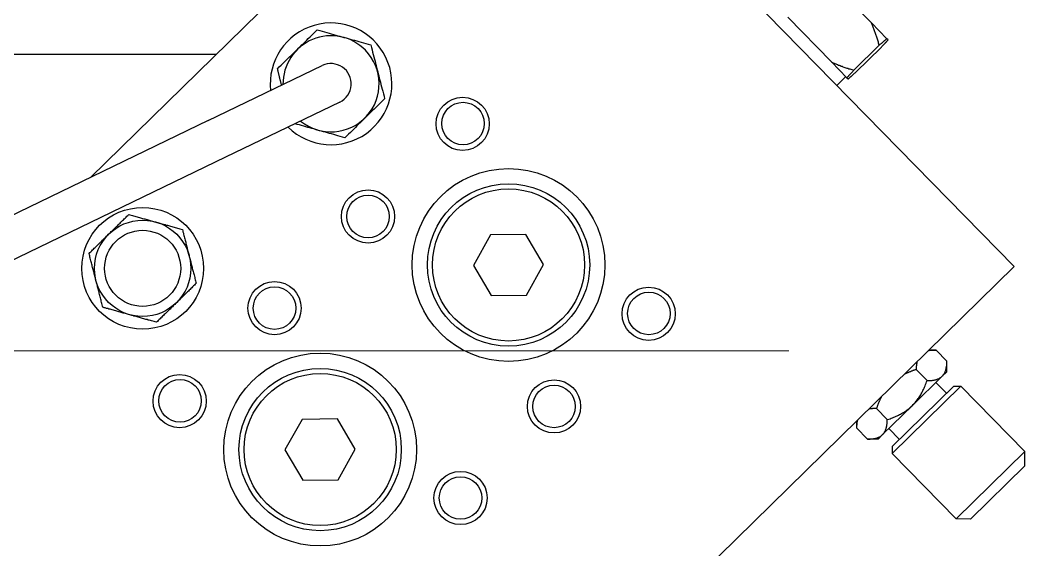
# Model space of a CAD drawing. Extents: x 475189 to 476029, y 1007718 to 1008015.
# Drawn here: x 475681.364 to 475682.426, y 1007759.302 to 1007759.862 of the extents above; entities that cross this region are included whole.
import ezdxf
from ezdxf.enums import TextEntityAlignment as Align

# ---------------------------------------------------------------- set-up
doc = ezdxf.new("R2010")
doc.units = 0
doc.header["$LTSCALE"] = 2
doc.header["$MEASUREMENT"] = 0
doc.layers.get('0').update_dxf_attribs({"linetype": 'CONTINUOUS', "lineweight": 0})
doc.layers.add('R.B', color=6, linetype='CONTINUOUS', lineweight=0)
doc.layers.add('TEXT', color=1, linetype='CONTINUOUS', lineweight=0)
doc.styles.add('ROMANS', font='ROMANS.SHX')
doc.styles.add('XT03_5', font='romans', dxfattribs={"width": 0.6, "height": 87.5})

# ---------------------------------------------------------------- blocks, each defined once
blk = doc.blocks.new('EXISTING')
at = {"color": 8, "linetype": 'Continuous', "lineweight": -3}
for p, q in [((475681.89, 1007760.1373), (475681.4389, 1007759.6954)), ((475682.4152, 1007759.6012), (475681.89, 1007760.1373)), ((475682.2643, 1007759.8587), (475682.218, 1007759.9059)), ((475682.1758, 1007759.8646), (475682.2221, 1007759.8174)), ((475682.2805, 1007759.842), (475682.2643, 1007759.8587)), ((475682.2818, 1007759.8407), (475682.2805, 1007759.842)), ((475682.2724, 1007759.835), (475682.2456, 1007759.8087)), ((475682.2746, 1007759.8328), (475682.2478, 1007759.8065)), ((475681.1524, 1007759.8255), (475681.5717, 1007759.8255)), ((475681.5631, 1007759.7554), (475681.6838, 1007759.8137)), ((475682.2221, 1007759.8174), (475682.2384, 1007759.8008)), ((475682.2276, 1007759.7926), (475682.2372, 1007759.802)), ((475682.2384, 1007759.8008), (475682.2397, 1007759.7995)), ((475681.7024, 1007759.775), (475681.5817, 1007759.7167)), ((475681.5631, 1007759.7554), (475681.1397, 1007759.5509)), ((475681.5817, 1007759.7167), (475681.1583, 1007759.5123)), ((475681.8618, 1007759.6348), (475681.8435, 1007759.6024)), ((475681.8989, 1007759.6352), (475681.8618, 1007759.6348)), ((475681.9178, 1007759.6033), (475681.8989, 1007759.6352)), ((475681.6723, 1007758.8733), (475682.4152, 1007759.6012)), ((475681.8435, 1007759.6024), (475681.8625, 1007759.5705)), ((475681.8996, 1007759.5709), (475681.9178, 1007759.6033)), ((475681.8625, 1007759.5705), (475681.8996, 1007759.5709)), ((475682.3252, 1007759.513), (475682.3326, 1007759.5129)), ((475682.3252, 1007759.513), (475682.3326, 1007759.5129)), ((475682.344, 1007759.5012), (475682.3326, 1007759.5129)), ((475682.344, 1007759.5012), (475682.3326, 1007759.5129)), ((475682.3439, 1007759.4901), (475682.344, 1007759.5012)), ((475682.3439, 1007759.4901), (475682.344, 1007759.5012)), ((475682.323, 1007759.4806), (475682.3116, 1007759.4923)), ((475682.323, 1007759.4806), (475682.3116, 1007759.4923)), ((475682.3391, 1007759.4853), (475682.3439, 1007759.4901)), ((475682.3391, 1007759.4853), (475682.3439, 1007759.4901)), ((475682.3075, 1007759.4544), (475682.3391, 1007759.4853)), ((475682.3075, 1007759.4544), (475682.3391, 1007759.4853)), ((475682.3514, 1007759.4748), (475682.2862, 1007759.411)), ((475682.3514, 1007759.4748), (475682.2862, 1007759.411)), ((475682.2862, 1007759.4035), (475682.3589, 1007759.4747)), ((475682.2862, 1007759.4035), (475682.3589, 1007759.4747)), ((475682.3324, 1007759.4788), (475682.3437, 1007759.4673)), ((475682.3324, 1007759.4788), (475682.3437, 1007759.4673)), ((475682.3514, 1007759.4748), (475682.3589, 1007759.4747)), ((475682.3514, 1007759.4748), (475682.3589, 1007759.4747)), ((475682.3589, 1007759.4747), (475682.4265, 1007759.4058)), ((475682.281, 1007759.4395), (475682.2695, 1007759.4512)), ((475682.281, 1007759.4395), (475682.2695, 1007759.4512)), ((475682.276, 1007759.4236), (475682.3075, 1007759.4544)), ((475682.276, 1007759.4236), (475682.3075, 1007759.4544)), ((475681.6626, 1007759.4397), (475681.6444, 1007759.4074)), ((475681.6998, 1007759.4402), (475681.6626, 1007759.4397)), ((475681.7187, 1007759.4082), (475681.6998, 1007759.4402)), ((475682.2486, 1007759.438), (475682.2485, 1007759.4306)), ((475682.2486, 1007759.438), (475682.2485, 1007759.4306)), ((475682.26, 1007759.4189), (475682.2485, 1007759.4306)), ((475682.26, 1007759.4189), (475682.2485, 1007759.4306)), ((475682.2827, 1007759.43), (475682.2939, 1007759.4185)), ((475682.2827, 1007759.43), (475682.2939, 1007759.4185)), ((475682.2712, 1007759.4188), (475682.26, 1007759.4189)), ((475682.2712, 1007759.4188), (475682.26, 1007759.4189)), ((475682.2712, 1007759.4188), (475682.276, 1007759.4236)), ((475682.2712, 1007759.4188), (475682.276, 1007759.4236)), ((475681.6444, 1007759.4074), (475681.6633, 1007759.3754)), ((475681.7005, 1007759.3758), (475681.7187, 1007759.4082)), ((475682.2862, 1007759.411), (475682.2862, 1007759.4035)), ((475682.2862, 1007759.411), (475682.2862, 1007759.4035)), ((475682.4265, 1007759.4058), (475682.3537, 1007759.3345)), ((475682.4263, 1007759.3906), (475682.4265, 1007759.4058)), ((475682.2862, 1007759.4035), (475682.3537, 1007759.3345)), ((475682.2862, 1007759.4035), (475682.3537, 1007759.3345)), ((475682.3689, 1007759.3344), (475682.4263, 1007759.3906)), ((475681.6633, 1007759.3754), (475681.7005, 1007759.3758)), ((475682.3689, 1007759.3344), (475682.3537, 1007759.3345))]:
    blk.add_line(p, q, dxfattribs=at)
at = {"color": 8}
blk.add_line((475676.0466, 1007759.512), (475682.177, 1007759.512), dxfattribs=at)
at = {"color": 8, "linetype": 'Continuous', "lineweight": -3}
for points in [[(475681.6365, 1007759.8101), (475681.6384, 1007759.8121), (475681.6404, 1007759.814), (475681.6422, 1007759.8158), (475681.644, 1007759.8176), (475681.6458, 1007759.8193), (475681.6475, 1007759.821), (475681.6492, 1007759.8227), (475681.6509, 1007759.8243), (475681.6526, 1007759.8259), (475681.6542, 1007759.8275), (475681.6558, 1007759.8291), (475681.6575, 1007759.8307), (475681.6591, 1007759.8323), (475681.6607, 1007759.8339), (475681.6624, 1007759.8355), (475681.664, 1007759.8371), (475681.6657, 1007759.8388), (475681.6674, 1007759.8404), (475681.6691, 1007759.8421), (475681.6709, 1007759.8439), (475681.6727, 1007759.8457), (475681.6746, 1007759.8475), (475681.6765, 1007759.8494), (475681.6785, 1007759.8513)], [(475681.6785, 1007759.8513), (475681.6811, 1007759.8506), (475681.6837, 1007759.8498), (475681.6862, 1007759.8491), (475681.6887, 1007759.8484), (475681.6911, 1007759.8478), (475681.6934, 1007759.8471), (475681.6957, 1007759.8465), (475681.698, 1007759.8459), (475681.7002, 1007759.8452), (475681.7024, 1007759.8446), (475681.7046, 1007759.844), (475681.7068, 1007759.8434), (475681.709, 1007759.8428), (475681.7112, 1007759.8422), (475681.7134, 1007759.8416), (475681.7156, 1007759.8409), (475681.7179, 1007759.8403), (475681.7202, 1007759.8397), (475681.7225, 1007759.839), (475681.7249, 1007759.8383), (475681.7273, 1007759.8377), (475681.7298, 1007759.837), (475681.7324, 1007759.8362), (475681.7351, 1007759.8355)], [(475682.2724, 1007759.835), (475682.2721, 1007759.8361), (475682.2719, 1007759.8372), (475682.2716, 1007759.8382), (475682.2712, 1007759.8393), (475682.2709, 1007759.8404), (475682.2706, 1007759.8414), (475682.2703, 1007759.8424), (475682.27, 1007759.8435), (475682.2697, 1007759.8445), (475682.2693, 1007759.8455), (475682.269, 1007759.8465), (475682.2687, 1007759.8475), (475682.2683, 1007759.8485), (475682.268, 1007759.8494), (475682.2676, 1007759.8504), (475682.2673, 1007759.8513), (475682.2669, 1007759.8523), (475682.2665, 1007759.8532), (475682.2662, 1007759.8541), (475682.2658, 1007759.8551), (475682.2654, 1007759.856), (475682.265, 1007759.8569), (475682.2647, 1007759.8578), (475682.2643, 1007759.8587)], [(475682.2805, 1007759.842), (475682.2803, 1007759.8418), (475682.28, 1007759.8416), (475682.2797, 1007759.8414), (475682.2795, 1007759.8411), (475682.2792, 1007759.8409), (475682.2789, 1007759.8406), (475682.2786, 1007759.8404), (475682.2783, 1007759.8401), (475682.278, 1007759.8398), (475682.2776, 1007759.8396), (475682.2773, 1007759.8393), (475682.277, 1007759.839), (475682.2766, 1007759.8387), (475682.2763, 1007759.8384), (475682.2759, 1007759.8381), (475682.2756, 1007759.8378), (475682.2752, 1007759.8374), (475682.2748, 1007759.8371), (475682.2745, 1007759.8368), (475682.2741, 1007759.8364), (475682.2737, 1007759.8361), (475682.2733, 1007759.8357), (475682.2729, 1007759.8354), (475682.2724, 1007759.835)], [(475682.2746, 1007759.8328), (475682.275, 1007759.8332), (475682.2753, 1007759.8336), (475682.2757, 1007759.834), (475682.2761, 1007759.8344), (475682.2764, 1007759.8348), (475682.2768, 1007759.8352), (475682.2771, 1007759.8355), (475682.2774, 1007759.8359), (475682.2778, 1007759.8362), (475682.2781, 1007759.8366), (475682.2784, 1007759.8369), (475682.2787, 1007759.8373), (475682.279, 1007759.8376), (475682.2793, 1007759.8379), (475682.2796, 1007759.8382), (475682.2798, 1007759.8385), (475682.2801, 1007759.8388), (475682.2804, 1007759.8391), (475682.2806, 1007759.8394), (475682.2809, 1007759.8397), (475682.2811, 1007759.84), (475682.2814, 1007759.8402), (475682.2816, 1007759.8405), (475682.2818, 1007759.8407)], [(475681.7351, 1007759.8355), (475681.7358, 1007759.8328), (475681.7365, 1007759.8302), (475681.7371, 1007759.8277), (475681.7378, 1007759.8252), (475681.7384, 1007759.8228), (475681.739, 1007759.8205), (475681.7396, 1007759.8182), (475681.7401, 1007759.8159), (475681.7407, 1007759.8137), (475681.7413, 1007759.8114), (475681.7419, 1007759.8092), (475681.7424, 1007759.807), (475681.743, 1007759.8048), (475681.7436, 1007759.8026), (475681.7441, 1007759.8004), (475681.7447, 1007759.7981), (475681.7453, 1007759.7959), (475681.7459, 1007759.7936), (475681.7465, 1007759.7912), (475681.7471, 1007759.7888), (475681.7477, 1007759.7864), (475681.7484, 1007759.7838), (475681.7491, 1007759.7812), (475681.7497, 1007759.7785)], [(475681.6409, 1007759.7929), (475681.6407, 1007759.7936), (475681.6405, 1007759.7943), (475681.6404, 1007759.7949), (475681.6402, 1007759.7956), (475681.64, 1007759.7963), (475681.6398, 1007759.797), (475681.6397, 1007759.7977), (475681.6395, 1007759.7983), (475681.6393, 1007759.799), (475681.6391, 1007759.7997), (475681.639, 1007759.8004), (475681.6388, 1007759.8012), (475681.6386, 1007759.8019), (475681.6384, 1007759.8026), (475681.6382, 1007759.8033), (475681.638, 1007759.804), (475681.6378, 1007759.8048), (475681.6376, 1007759.8055), (475681.6375, 1007759.8063), (475681.6373, 1007759.807), (475681.6371, 1007759.8078), (475681.6369, 1007759.8086), (475681.6367, 1007759.8094), (475681.6365, 1007759.8101)], [(475682.2221, 1007759.8174), (475682.223, 1007759.817), (475682.2239, 1007759.8166), (475682.2248, 1007759.8162), (475682.2257, 1007759.8158), (475682.2266, 1007759.8154), (475682.2275, 1007759.815), (475682.2285, 1007759.8146), (475682.2294, 1007759.8142), (475682.2303, 1007759.8139), (475682.2313, 1007759.8135), (475682.2323, 1007759.8131), (475682.2332, 1007759.8128), (475682.2342, 1007759.8124), (475682.2352, 1007759.812), (475682.2362, 1007759.8117), (475682.2372, 1007759.8113), (475682.2382, 1007759.811), (475682.2392, 1007759.8107), (475682.2403, 1007759.8103), (475682.2413, 1007759.81), (475682.2424, 1007759.8097), (475682.2435, 1007759.8094), (475682.2445, 1007759.809), (475682.2456, 1007759.8087)], [(475682.2456, 1007759.8087), (475682.2453, 1007759.8083), (475682.2449, 1007759.8079), (475682.2445, 1007759.8075), (475682.2442, 1007759.8071), (475682.2438, 1007759.8067), (475682.2435, 1007759.8064), (475682.2431, 1007759.806), (475682.2428, 1007759.8056), (475682.2425, 1007759.8053), (475682.2421, 1007759.8049), (475682.2418, 1007759.8046), (475682.2415, 1007759.8043), (475682.2412, 1007759.8039), (475682.2409, 1007759.8036), (475682.2407, 1007759.8033), (475682.2404, 1007759.803), (475682.2401, 1007759.8027), (475682.2399, 1007759.8024), (475682.2396, 1007759.8021), (475682.2393, 1007759.8018), (475682.2391, 1007759.8016), (475682.2389, 1007759.8013), (475682.2386, 1007759.801), (475682.2384, 1007759.8008)], [(475682.2397, 1007759.7995), (475682.2399, 1007759.7997), (475682.2402, 1007759.7999), (475682.2405, 1007759.8002), (475682.2408, 1007759.8004), (475682.241, 1007759.8006), (475682.2413, 1007759.8009), (475682.2416, 1007759.8011), (475682.2419, 1007759.8014), (475682.2423, 1007759.8017), (475682.2426, 1007759.802), (475682.2429, 1007759.8022), (475682.2432, 1007759.8025), (475682.2436, 1007759.8028), (475682.2439, 1007759.8031), (475682.2443, 1007759.8034), (475682.2446, 1007759.8038), (475682.245, 1007759.8041), (475682.2454, 1007759.8044), (475682.2458, 1007759.8047), (475682.2461, 1007759.8051), (475682.2465, 1007759.8054), (475682.2469, 1007759.8058), (475682.2474, 1007759.8062), (475682.2478, 1007759.8065)], [(475681.7497, 1007759.7785), (475681.7478, 1007759.7766), (475681.7458, 1007759.7747), (475681.744, 1007759.7729), (475681.7422, 1007759.7711), (475681.7404, 1007759.7694), (475681.7387, 1007759.7677), (475681.737, 1007759.766), (475681.7353, 1007759.7644), (475681.7336, 1007759.7628), (475681.732, 1007759.7612), (475681.7304, 1007759.7596), (475681.7287, 1007759.758), (475681.7271, 1007759.7564), (475681.7255, 1007759.7548), (475681.7238, 1007759.7532), (475681.7222, 1007759.7515), (475681.7205, 1007759.7499), (475681.7188, 1007759.7482), (475681.7171, 1007759.7465), (475681.7153, 1007759.7448), (475681.7135, 1007759.743), (475681.7116, 1007759.7412), (475681.7097, 1007759.7393), (475681.7077, 1007759.7374)], [(475681.7077, 1007759.7374), (475681.7052, 1007759.7381), (475681.7028, 1007759.7388), (475681.7004, 1007759.7394), (475681.6981, 1007759.7401), (475681.6959, 1007759.7407), (475681.6936, 1007759.7413), (475681.6915, 1007759.7419), (475681.6893, 1007759.7425), (475681.6872, 1007759.7431), (475681.6851, 1007759.7437), (475681.6831, 1007759.7443), (475681.681, 1007759.7448), (475681.679, 1007759.7454), (475681.6769, 1007759.746), (475681.6748, 1007759.7466), (475681.6728, 1007759.7471), (475681.6707, 1007759.7477), (475681.6685, 1007759.7483), (475681.6664, 1007759.7489), (475681.6642, 1007759.7495), (475681.662, 1007759.7502), (475681.6597, 1007759.7508), (475681.6574, 1007759.7514), (475681.655, 1007759.7521)], [(475681.4583, 1007759.6356), (475681.4592, 1007759.6365), (475681.46, 1007759.6373), (475681.4608, 1007759.6381), (475681.4617, 1007759.6389), (475681.4625, 1007759.6397), (475681.4634, 1007759.6406), (475681.4642, 1007759.6414), (475681.465, 1007759.6422), (475681.4659, 1007759.643), (475681.4667, 1007759.6439), (475681.4676, 1007759.6447), (475681.4684, 1007759.6456), (475681.4693, 1007759.6464), (475681.4702, 1007759.6472), (475681.471, 1007759.6481), (475681.4719, 1007759.649), (475681.4728, 1007759.6498), (475681.4737, 1007759.6507), (475681.4746, 1007759.6516), (475681.4755, 1007759.6525), (475681.4765, 1007759.6534), (475681.4774, 1007759.6543), (475681.4784, 1007759.6553), (475681.4793, 1007759.6562)], [(475681.4793, 1007759.6562), (475681.4806, 1007759.6558), (475681.4819, 1007759.6555), (475681.4832, 1007759.6551), (475681.4844, 1007759.6548), (475681.4857, 1007759.6544), (475681.4869, 1007759.6541), (475681.4881, 1007759.6538), (475681.4893, 1007759.6534), (475681.4905, 1007759.6531), (475681.4917, 1007759.6528), (475681.4928, 1007759.6524), (475681.494, 1007759.6521), (475681.4952, 1007759.6518), (475681.4963, 1007759.6515), (475681.4975, 1007759.6512), (475681.4986, 1007759.6508), (475681.4997, 1007759.6505), (475681.5009, 1007759.6502), (475681.502, 1007759.6499), (475681.5031, 1007759.6496), (475681.5043, 1007759.6493), (475681.5054, 1007759.6489), (475681.5065, 1007759.6486), (475681.5077, 1007759.6483)], [(475681.5077, 1007759.6483), (475681.5088, 1007759.648), (475681.5099, 1007759.6477), (475681.5111, 1007759.6474), (475681.5122, 1007759.647), (475681.5133, 1007759.6467), (475681.5144, 1007759.6464), (475681.5156, 1007759.6461), (475681.5167, 1007759.6458), (475681.5179, 1007759.6455), (475681.519, 1007759.6451), (475681.5201, 1007759.6448), (475681.5213, 1007759.6445), (475681.5225, 1007759.6442), (475681.5236, 1007759.6439), (475681.5248, 1007759.6435), (475681.526, 1007759.6432), (475681.5272, 1007759.6429), (475681.5284, 1007759.6425), (475681.5296, 1007759.6422), (475681.5309, 1007759.6418), (475681.5321, 1007759.6415), (475681.5334, 1007759.6411), (475681.5347, 1007759.6408), (475681.536, 1007759.6404)], [(475681.536, 1007759.6404), (475681.5363, 1007759.6391), (475681.5366, 1007759.6378), (475681.537, 1007759.6365), (475681.5373, 1007759.6353), (475681.5376, 1007759.634), (475681.5379, 1007759.6328), (475681.5382, 1007759.6316), (475681.5386, 1007759.6304), (475681.5389, 1007759.6292), (475681.5392, 1007759.628), (475681.5395, 1007759.6268), (475681.5398, 1007759.6257), (475681.5401, 1007759.6245), (475681.5404, 1007759.6233), (475681.5407, 1007759.6222), (475681.541, 1007759.621), (475681.5412, 1007759.6199), (475681.5415, 1007759.6188), (475681.5418, 1007759.6176), (475681.5421, 1007759.6165), (475681.5424, 1007759.6153), (475681.5427, 1007759.6142), (475681.543, 1007759.6131), (475681.5433, 1007759.6119)], [(475681.4373, 1007759.6151), (475681.4383, 1007759.616), (475681.4392, 1007759.6169), (475681.4402, 1007759.6179), (475681.4411, 1007759.6188), (475681.442, 1007759.6197), (475681.4429, 1007759.6206), (475681.4438, 1007759.6214), (475681.4447, 1007759.6223), (475681.4456, 1007759.6232), (475681.4465, 1007759.624), (475681.4473, 1007759.6249), (475681.4482, 1007759.6257), (475681.4491, 1007759.6266), (475681.4499, 1007759.6274), (475681.4508, 1007759.6282), (475681.4516, 1007759.6291), (475681.4524, 1007759.6299), (475681.4533, 1007759.6307), (475681.4541, 1007759.6315), (475681.455, 1007759.6323), (475681.4558, 1007759.6332), (475681.4566, 1007759.634), (475681.4575, 1007759.6348), (475681.4583, 1007759.6356)], [(475681.4446, 1007759.5866), (475681.4443, 1007759.5877), (475681.4441, 1007759.5889), (475681.4438, 1007759.59), (475681.4435, 1007759.5911), (475681.4432, 1007759.5923), (475681.4429, 1007759.5934), (475681.4426, 1007759.5945), (475681.4423, 1007759.5957), (475681.442, 1007759.5968), (475681.4417, 1007759.598), (475681.4414, 1007759.5991), (475681.4411, 1007759.6003), (475681.4408, 1007759.6015), (475681.4405, 1007759.6026), (475681.4402, 1007759.6038), (475681.4399, 1007759.605), (475681.4396, 1007759.6062), (475681.4393, 1007759.6074), (475681.439, 1007759.6087), (475681.4386, 1007759.6099), (475681.4383, 1007759.6112), (475681.438, 1007759.6125), (475681.4377, 1007759.6137), (475681.4373, 1007759.6151)], [(475681.5433, 1007759.6119), (475681.5436, 1007759.6108), (475681.5439, 1007759.6096), (475681.5442, 1007759.6085), (475681.5445, 1007759.6074), (475681.5448, 1007759.6062), (475681.545, 1007759.6051), (475681.5453, 1007759.604), (475681.5456, 1007759.6028), (475681.5459, 1007759.6017), (475681.5462, 1007759.6005), (475681.5465, 1007759.5994), (475681.5468, 1007759.5982), (475681.5471, 1007759.597), (475681.5474, 1007759.5959), (475681.5477, 1007759.5947), (475681.548, 1007759.5935), (475681.5483, 1007759.5923), (475681.5487, 1007759.5911), (475681.549, 1007759.5898), (475681.5493, 1007759.5886), (475681.5496, 1007759.5873), (475681.5499, 1007759.5861), (475681.5503, 1007759.5848), (475681.5506, 1007759.5835)], [(475681.452, 1007759.5581), (475681.4516, 1007759.5594), (475681.4513, 1007759.5607), (475681.451, 1007759.562), (475681.4506, 1007759.5632), (475681.4503, 1007759.5645), (475681.45, 1007759.5657), (475681.4497, 1007759.5669), (475681.4494, 1007759.5681), (475681.4491, 1007759.5693), (475681.4488, 1007759.5705), (475681.4485, 1007759.5717), (475681.4482, 1007759.5729), (475681.4479, 1007759.574), (475681.4476, 1007759.5752), (475681.4473, 1007759.5763), (475681.447, 1007759.5775), (475681.4467, 1007759.5786), (475681.4464, 1007759.5798), (475681.4461, 1007759.5809), (475681.4458, 1007759.582), (475681.4455, 1007759.5832), (475681.4452, 1007759.5843), (475681.4449, 1007759.5854), (475681.4446, 1007759.5866)], [(475681.5506, 1007759.5835), (475681.5496, 1007759.5825), (475681.5487, 1007759.5816), (475681.5478, 1007759.5807), (475681.5468, 1007759.5797), (475681.5459, 1007759.5788), (475681.545, 1007759.578), (475681.5441, 1007759.5771), (475681.5432, 1007759.5762), (475681.5423, 1007759.5753), (475681.5415, 1007759.5745), (475681.5406, 1007759.5736), (475681.5397, 1007759.5728), (475681.5389, 1007759.5719), (475681.538, 1007759.5711), (475681.5372, 1007759.5703), (475681.5363, 1007759.5695), (475681.5355, 1007759.5686), (475681.5346, 1007759.5678), (475681.5338, 1007759.567), (475681.533, 1007759.5662), (475681.5321, 1007759.5653), (475681.5313, 1007759.5645), (475681.5305, 1007759.5637), (475681.5296, 1007759.5629)], [(475681.4803, 1007759.5502), (475681.4791, 1007759.5505), (475681.478, 1007759.5508), (475681.4769, 1007759.5511), (475681.4758, 1007759.5515), (475681.4746, 1007759.5518), (475681.4735, 1007759.5521), (475681.4724, 1007759.5524), (475681.4712, 1007759.5527), (475681.4701, 1007759.553), (475681.4689, 1007759.5534), (475681.4678, 1007759.5537), (475681.4666, 1007759.554), (475681.4655, 1007759.5543), (475681.4643, 1007759.5547), (475681.4631, 1007759.555), (475681.4619, 1007759.5553), (475681.4607, 1007759.5557), (475681.4595, 1007759.556), (475681.4583, 1007759.5563), (475681.4571, 1007759.5567), (475681.4558, 1007759.557), (475681.4545, 1007759.5574), (475681.4533, 1007759.5577), (475681.452, 1007759.5581)], [(475681.5296, 1007759.5629), (475681.5288, 1007759.562), (475681.5279, 1007759.5612), (475681.5271, 1007759.5604), (475681.5262, 1007759.5596), (475681.5254, 1007759.5588), (475681.5246, 1007759.5579), (475681.5237, 1007759.5571), (475681.5229, 1007759.5563), (475681.522, 1007759.5555), (475681.5212, 1007759.5546), (475681.5203, 1007759.5538), (475681.5195, 1007759.553), (475681.5186, 1007759.5521), (475681.5178, 1007759.5513), (475681.5169, 1007759.5504), (475681.516, 1007759.5495), (475681.5151, 1007759.5487), (475681.5142, 1007759.5478), (475681.5133, 1007759.5469), (475681.5124, 1007759.546), (475681.5115, 1007759.5451), (475681.5105, 1007759.5442), (475681.5096, 1007759.5432), (475681.5086, 1007759.5423)], [(475681.5086, 1007759.5423), (475681.5073, 1007759.5427), (475681.506, 1007759.543), (475681.5047, 1007759.5434), (475681.5035, 1007759.5437), (475681.5023, 1007759.5441), (475681.501, 1007759.5444), (475681.4998, 1007759.5447), (475681.4986, 1007759.5451), (475681.4974, 1007759.5454), (475681.4963, 1007759.5457), (475681.4951, 1007759.5461), (475681.4939, 1007759.5464), (475681.4928, 1007759.5467), (475681.4916, 1007759.547), (475681.4905, 1007759.5474), (475681.4893, 1007759.5477), (475681.4882, 1007759.548), (475681.4871, 1007759.5483), (475681.4859, 1007759.5486), (475681.4848, 1007759.5489), (475681.4837, 1007759.5493), (475681.4825, 1007759.5496), (475681.4814, 1007759.5499), (475681.4803, 1007759.5502)], [(475682.3326, 1007759.5129), (475682.3322, 1007759.5129), (475682.3318, 1007759.5129), (475682.3314, 1007759.5129), (475682.331, 1007759.5129), (475682.3306, 1007759.5129), (475682.3303, 1007759.5129), (475682.3299, 1007759.5129), (475682.3295, 1007759.5129), (475682.3292, 1007759.5128), (475682.3288, 1007759.5128), (475682.3285, 1007759.5128), (475682.3282, 1007759.5128), (475682.3278, 1007759.5127), (475682.3275, 1007759.5127), (475682.3272, 1007759.5127), (475682.3268, 1007759.5126), (475682.3265, 1007759.5126), (475682.3262, 1007759.5125), (475682.3259, 1007759.5125), (475682.3256, 1007759.5124), (475682.3253, 1007759.5124), (475682.325, 1007759.5123), (475682.3247, 1007759.5123), (475682.3244, 1007759.5122)], [(475682.3326, 1007759.5129), (475682.3322, 1007759.5129), (475682.3318, 1007759.5129), (475682.3314, 1007759.5129), (475682.331, 1007759.5129), (475682.3306, 1007759.5129), (475682.3303, 1007759.5129), (475682.3299, 1007759.5129), (475682.3295, 1007759.5129), (475682.3292, 1007759.5128), (475682.3288, 1007759.5128), (475682.3285, 1007759.5128), (475682.3282, 1007759.5128), (475682.3278, 1007759.5127), (475682.3275, 1007759.5127), (475682.3272, 1007759.5127), (475682.3268, 1007759.5126), (475682.3265, 1007759.5126), (475682.3262, 1007759.5125), (475682.3259, 1007759.5125), (475682.3256, 1007759.5124), (475682.3253, 1007759.5124), (475682.325, 1007759.5123), (475682.3247, 1007759.5123), (475682.3244, 1007759.5122)], [(475682.3124, 1007759.5005), (475682.3124, 1007759.5002), (475682.3123, 1007759.4999), (475682.3122, 1007759.4996), (475682.3122, 1007759.4993), (475682.3121, 1007759.499), (475682.3121, 1007759.4987), (475682.312, 1007759.4984), (475682.312, 1007759.4981), (475682.3119, 1007759.4977), (475682.3119, 1007759.4974), (475682.3118, 1007759.4971), (475682.3118, 1007759.4967), (475682.3118, 1007759.4964), (475682.3117, 1007759.4961), (475682.3117, 1007759.4957), (475682.3117, 1007759.4954), (475682.3117, 1007759.495), (475682.3116, 1007759.4946), (475682.3116, 1007759.4943), (475682.3116, 1007759.4939), (475682.3116, 1007759.4935), (475682.3116, 1007759.4931), (475682.3116, 1007759.4927), (475682.3116, 1007759.4923)], [(475682.3124, 1007759.5005), (475682.3124, 1007759.5002), (475682.3123, 1007759.4999), (475682.3122, 1007759.4996), (475682.3122, 1007759.4993), (475682.3121, 1007759.499), (475682.3121, 1007759.4987), (475682.312, 1007759.4984), (475682.312, 1007759.4981), (475682.3119, 1007759.4977), (475682.3119, 1007759.4974), (475682.3118, 1007759.4971), (475682.3118, 1007759.4967), (475682.3118, 1007759.4964), (475682.3117, 1007759.4961), (475682.3117, 1007759.4957), (475682.3117, 1007759.4954), (475682.3117, 1007759.495), (475682.3116, 1007759.4946), (475682.3116, 1007759.4943), (475682.3116, 1007759.4939), (475682.3116, 1007759.4935), (475682.3116, 1007759.4931), (475682.3116, 1007759.4927), (475682.3116, 1007759.4923)], [(475682.3391, 1007759.4853), (475682.3395, 1007759.4857), (475682.3399, 1007759.4861), (475682.3402, 1007759.4866), (475682.3406, 1007759.4871), (475682.3409, 1007759.4876), (475682.3412, 1007759.4881), (475682.3415, 1007759.4886), (475682.3418, 1007759.4892), (475682.3421, 1007759.4898), (475682.3423, 1007759.4904), (475682.3425, 1007759.491), (475682.3428, 1007759.4916), (475682.343, 1007759.4923), (475682.3431, 1007759.493), (475682.3433, 1007759.4937), (475682.3434, 1007759.4944), (475682.3436, 1007759.4952), (475682.3437, 1007759.4959), (475682.3438, 1007759.4968), (475682.3439, 1007759.4976), (475682.3439, 1007759.4984), (475682.344, 1007759.4993), (475682.344, 1007759.5003), (475682.344, 1007759.5012)], [(475682.3391, 1007759.4853), (475682.3395, 1007759.4857), (475682.3399, 1007759.4861), (475682.3402, 1007759.4866), (475682.3406, 1007759.4871), (475682.3409, 1007759.4876), (475682.3412, 1007759.4881), (475682.3415, 1007759.4886), (475682.3418, 1007759.4892), (475682.3421, 1007759.4898), (475682.3423, 1007759.4904), (475682.3425, 1007759.491), (475682.3428, 1007759.4916), (475682.343, 1007759.4923), (475682.3431, 1007759.493), (475682.3433, 1007759.4937), (475682.3434, 1007759.4944), (475682.3436, 1007759.4952), (475682.3437, 1007759.4959), (475682.3438, 1007759.4968), (475682.3439, 1007759.4976), (475682.3439, 1007759.4984), (475682.344, 1007759.4993), (475682.344, 1007759.5003), (475682.344, 1007759.5012)], [(475682.3116, 1007759.4923), (475682.311, 1007759.4922), (475682.3104, 1007759.492), (475682.3098, 1007759.4918), (475682.3092, 1007759.4916), (475682.3086, 1007759.4914), (475682.3081, 1007759.4912), (475682.3075, 1007759.491), (475682.307, 1007759.4908), (475682.3064, 1007759.4905), (475682.3059, 1007759.4903), (475682.3054, 1007759.4901), (475682.3048, 1007759.4899), (475682.3043, 1007759.4897), (475682.3038, 1007759.4895), (475682.3033, 1007759.4893), (475682.3028, 1007759.489), (475682.3023, 1007759.4888), (475682.3018, 1007759.4886), (475682.3013, 1007759.4884), (475682.3008, 1007759.4881), (475682.3003, 1007759.4879), (475682.2998, 1007759.4877), (475682.2993, 1007759.4874), (475682.2989, 1007759.4872)], [(475682.3116, 1007759.4923), (475682.311, 1007759.4922), (475682.3104, 1007759.492), (475682.3098, 1007759.4918), (475682.3092, 1007759.4916), (475682.3086, 1007759.4914), (475682.3081, 1007759.4912), (475682.3075, 1007759.491), (475682.307, 1007759.4908), (475682.3064, 1007759.4905), (475682.3059, 1007759.4903), (475682.3054, 1007759.4901), (475682.3048, 1007759.4899), (475682.3043, 1007759.4897), (475682.3038, 1007759.4895), (475682.3033, 1007759.4893), (475682.3028, 1007759.489), (475682.3023, 1007759.4888), (475682.3018, 1007759.4886), (475682.3013, 1007759.4884), (475682.3008, 1007759.4881), (475682.3003, 1007759.4879), (475682.2998, 1007759.4877), (475682.2993, 1007759.4874), (475682.2989, 1007759.4872)], [(475682.3075, 1007759.4544), (475682.3084, 1007759.4553), (475682.3092, 1007759.4561), (475682.31, 1007759.457), (475682.3108, 1007759.4579), (475682.3115, 1007759.4588), (475682.3122, 1007759.4597), (475682.313, 1007759.4606), (475682.3137, 1007759.4616), (475682.3143, 1007759.4626), (475682.315, 1007759.4636), (475682.3157, 1007759.4647), (475682.3163, 1007759.4657), (475682.3169, 1007759.4668), (475682.3176, 1007759.4679), (475682.3182, 1007759.469), (475682.3187, 1007759.4702), (475682.3193, 1007759.4714), (475682.3199, 1007759.4726), (475682.3204, 1007759.4739), (475682.321, 1007759.4752), (475682.3215, 1007759.4765), (475682.322, 1007759.4778), (475682.3225, 1007759.4792), (475682.323, 1007759.4806)], [(475682.3075, 1007759.4544), (475682.3084, 1007759.4553), (475682.3092, 1007759.4561), (475682.31, 1007759.457), (475682.3108, 1007759.4579), (475682.3115, 1007759.4588), (475682.3122, 1007759.4597), (475682.313, 1007759.4606), (475682.3137, 1007759.4616), (475682.3143, 1007759.4626), (475682.315, 1007759.4636), (475682.3157, 1007759.4647), (475682.3163, 1007759.4657), (475682.3169, 1007759.4668), (475682.3176, 1007759.4679), (475682.3182, 1007759.469), (475682.3187, 1007759.4702), (475682.3193, 1007759.4714), (475682.3199, 1007759.4726), (475682.3204, 1007759.4739), (475682.321, 1007759.4752), (475682.3215, 1007759.4765), (475682.322, 1007759.4778), (475682.3225, 1007759.4792), (475682.323, 1007759.4806)], [(475682.323, 1007759.4806), (475682.324, 1007759.4806), (475682.3249, 1007759.4806), (475682.3258, 1007759.4807), (475682.3267, 1007759.4807), (475682.3275, 1007759.4808), (475682.3283, 1007759.4809), (475682.3291, 1007759.481), (475682.3298, 1007759.4811), (475682.3306, 1007759.4812), (475682.3313, 1007759.4814), (475682.332, 1007759.4815), (475682.3326, 1007759.4817), (475682.3333, 1007759.4819), (475682.3339, 1007759.4821), (475682.3345, 1007759.4824), (475682.3351, 1007759.4826), (475682.3357, 1007759.4829), (475682.3362, 1007759.4832), (475682.3367, 1007759.4835), (475682.3372, 1007759.4838), (475682.3377, 1007759.4841), (475682.3382, 1007759.4845), (475682.3386, 1007759.4849), (475682.3391, 1007759.4853)], [(475682.323, 1007759.4806), (475682.324, 1007759.4806), (475682.3249, 1007759.4806), (475682.3258, 1007759.4807), (475682.3267, 1007759.4807), (475682.3275, 1007759.4808), (475682.3283, 1007759.4809), (475682.3291, 1007759.481), (475682.3298, 1007759.4811), (475682.3306, 1007759.4812), (475682.3313, 1007759.4814), (475682.332, 1007759.4815), (475682.3326, 1007759.4817), (475682.3333, 1007759.4819), (475682.3339, 1007759.4821), (475682.3345, 1007759.4824), (475682.3351, 1007759.4826), (475682.3357, 1007759.4829), (475682.3362, 1007759.4832), (475682.3367, 1007759.4835), (475682.3372, 1007759.4838), (475682.3377, 1007759.4841), (475682.3382, 1007759.4845), (475682.3386, 1007759.4849), (475682.3391, 1007759.4853)], [(475682.275, 1007759.4638), (475682.2747, 1007759.4633), (475682.2745, 1007759.4628), (475682.2742, 1007759.4624), (475682.274, 1007759.4619), (475682.2737, 1007759.4614), (475682.2735, 1007759.4609), (475682.2733, 1007759.4604), (475682.273, 1007759.4599), (475682.2728, 1007759.4594), (475682.2726, 1007759.4589), (475682.2723, 1007759.4584), (475682.2721, 1007759.4579), (475682.2719, 1007759.4573), (475682.2717, 1007759.4568), (475682.2715, 1007759.4563), (475682.2712, 1007759.4557), (475682.271, 1007759.4552), (475682.2708, 1007759.4546), (475682.2706, 1007759.4541), (475682.2704, 1007759.4535), (475682.2702, 1007759.4529), (475682.27, 1007759.4524), (475682.2698, 1007759.4518), (475682.2695, 1007759.4512)], [(475682.275, 1007759.4638), (475682.2747, 1007759.4633), (475682.2745, 1007759.4628), (475682.2742, 1007759.4624), (475682.274, 1007759.4619), (475682.2737, 1007759.4614), (475682.2735, 1007759.4609), (475682.2733, 1007759.4604), (475682.273, 1007759.4599), (475682.2728, 1007759.4594), (475682.2726, 1007759.4589), (475682.2723, 1007759.4584), (475682.2721, 1007759.4579), (475682.2719, 1007759.4573), (475682.2717, 1007759.4568), (475682.2715, 1007759.4563), (475682.2712, 1007759.4557), (475682.271, 1007759.4552), (475682.2708, 1007759.4546), (475682.2706, 1007759.4541), (475682.2704, 1007759.4535), (475682.2702, 1007759.4529), (475682.27, 1007759.4524), (475682.2698, 1007759.4518), (475682.2695, 1007759.4512)], [(475682.2695, 1007759.4512), (475682.2692, 1007759.4512), (475682.2688, 1007759.4512), (475682.2684, 1007759.4512), (475682.268, 1007759.4512), (475682.2676, 1007759.4512), (475682.2673, 1007759.4512), (475682.2669, 1007759.4512), (475682.2665, 1007759.4511), (475682.2662, 1007759.4511), (475682.2658, 1007759.4511), (475682.2655, 1007759.4511), (475682.2651, 1007759.451), (475682.2648, 1007759.451), (475682.2645, 1007759.451), (475682.2641, 1007759.4509), (475682.2638, 1007759.4509), (475682.2635, 1007759.4509), (475682.2632, 1007759.4508), (475682.2629, 1007759.4508), (475682.2626, 1007759.4507), (475682.2623, 1007759.4507), (475682.262, 1007759.4506), (475682.2617, 1007759.4505), (475682.2614, 1007759.4505)], [(475682.2695, 1007759.4512), (475682.2692, 1007759.4512), (475682.2688, 1007759.4512), (475682.2684, 1007759.4512), (475682.268, 1007759.4512), (475682.2676, 1007759.4512), (475682.2673, 1007759.4512), (475682.2669, 1007759.4512), (475682.2665, 1007759.4511), (475682.2662, 1007759.4511), (475682.2658, 1007759.4511), (475682.2655, 1007759.4511), (475682.2651, 1007759.451), (475682.2648, 1007759.451), (475682.2645, 1007759.451), (475682.2641, 1007759.4509), (475682.2638, 1007759.4509), (475682.2635, 1007759.4509), (475682.2632, 1007759.4508), (475682.2629, 1007759.4508), (475682.2626, 1007759.4507), (475682.2623, 1007759.4507), (475682.262, 1007759.4506), (475682.2617, 1007759.4505), (475682.2614, 1007759.4505)], [(475682.281, 1007759.4395), (475682.2825, 1007759.4399), (475682.2839, 1007759.4404), (475682.2852, 1007759.4409), (475682.2865, 1007759.4414), (475682.2878, 1007759.4419), (475682.2891, 1007759.4425), (475682.2903, 1007759.443), (475682.2915, 1007759.4436), (475682.2927, 1007759.4441), (475682.2939, 1007759.4447), (475682.295, 1007759.4453), (475682.2961, 1007759.4459), (475682.2971, 1007759.4465), (475682.2982, 1007759.4471), (475682.2992, 1007759.4478), (475682.3002, 1007759.4485), (475682.3012, 1007759.4491), (475682.3022, 1007759.4498), (475682.3031, 1007759.4505), (475682.304, 1007759.4513), (475682.3049, 1007759.452), (475682.3058, 1007759.4528), (475682.3067, 1007759.4536), (475682.3075, 1007759.4544)], [(475682.281, 1007759.4395), (475682.2825, 1007759.4399), (475682.2839, 1007759.4404), (475682.2852, 1007759.4409), (475682.2865, 1007759.4414), (475682.2878, 1007759.4419), (475682.2891, 1007759.4425), (475682.2903, 1007759.443), (475682.2915, 1007759.4436), (475682.2927, 1007759.4441), (475682.2939, 1007759.4447), (475682.295, 1007759.4453), (475682.2961, 1007759.4459), (475682.2971, 1007759.4465), (475682.2982, 1007759.4471), (475682.2992, 1007759.4478), (475682.3002, 1007759.4485), (475682.3012, 1007759.4491), (475682.3022, 1007759.4498), (475682.3031, 1007759.4505), (475682.304, 1007759.4513), (475682.3049, 1007759.452), (475682.3058, 1007759.4528), (475682.3067, 1007759.4536), (475682.3075, 1007759.4544)], [(475682.2494, 1007759.4388), (475682.2494, 1007759.4385), (475682.2493, 1007759.4382), (475682.2492, 1007759.4379), (475682.2492, 1007759.4376), (475682.2491, 1007759.4373), (475682.2491, 1007759.437), (475682.249, 1007759.4366), (475682.249, 1007759.4363), (475682.2489, 1007759.436), (475682.2489, 1007759.4357), (475682.2488, 1007759.4353), (475682.2488, 1007759.435), (475682.2488, 1007759.4347), (475682.2487, 1007759.4343), (475682.2487, 1007759.434), (475682.2487, 1007759.4336), (475682.2486, 1007759.4333), (475682.2486, 1007759.4329), (475682.2486, 1007759.4325), (475682.2486, 1007759.4322), (475682.2486, 1007759.4318), (475682.2486, 1007759.4314), (475682.2485, 1007759.431), (475682.2485, 1007759.4306)], [(475682.2494, 1007759.4388), (475682.2494, 1007759.4385), (475682.2493, 1007759.4382), (475682.2492, 1007759.4379), (475682.2492, 1007759.4376), (475682.2491, 1007759.4373), (475682.2491, 1007759.437), (475682.249, 1007759.4366), (475682.249, 1007759.4363), (475682.2489, 1007759.436), (475682.2489, 1007759.4357), (475682.2488, 1007759.4353), (475682.2488, 1007759.435), (475682.2488, 1007759.4347), (475682.2487, 1007759.4343), (475682.2487, 1007759.434), (475682.2487, 1007759.4336), (475682.2486, 1007759.4333), (475682.2486, 1007759.4329), (475682.2486, 1007759.4325), (475682.2486, 1007759.4322), (475682.2486, 1007759.4318), (475682.2486, 1007759.4314), (475682.2485, 1007759.431), (475682.2485, 1007759.4306)], [(475682.276, 1007759.4236), (475682.2765, 1007759.424), (475682.2768, 1007759.4244), (475682.2772, 1007759.4249), (475682.2776, 1007759.4254), (475682.2779, 1007759.4259), (475682.2782, 1007759.4264), (475682.2785, 1007759.4269), (475682.2788, 1007759.4275), (475682.2791, 1007759.428), (475682.2793, 1007759.4286), (475682.2795, 1007759.4293), (475682.2797, 1007759.4299), (475682.2799, 1007759.4306), (475682.2801, 1007759.4312), (475682.2803, 1007759.4319), (475682.2804, 1007759.4327), (475682.2806, 1007759.4334), (475682.2807, 1007759.4342), (475682.2808, 1007759.435), (475682.2809, 1007759.4359), (475682.2809, 1007759.4367), (475682.281, 1007759.4376), (475682.281, 1007759.4385), (475682.281, 1007759.4395)], [(475682.276, 1007759.4236), (475682.2765, 1007759.424), (475682.2768, 1007759.4244), (475682.2772, 1007759.4249), (475682.2776, 1007759.4254), (475682.2779, 1007759.4259), (475682.2782, 1007759.4264), (475682.2785, 1007759.4269), (475682.2788, 1007759.4275), (475682.2791, 1007759.428), (475682.2793, 1007759.4286), (475682.2795, 1007759.4293), (475682.2797, 1007759.4299), (475682.2799, 1007759.4306), (475682.2801, 1007759.4312), (475682.2803, 1007759.4319), (475682.2804, 1007759.4327), (475682.2806, 1007759.4334), (475682.2807, 1007759.4342), (475682.2808, 1007759.435), (475682.2809, 1007759.4359), (475682.2809, 1007759.4367), (475682.281, 1007759.4376), (475682.281, 1007759.4385), (475682.281, 1007759.4395)], [(475682.26, 1007759.4189), (475682.261, 1007759.4189), (475682.2619, 1007759.4189), (475682.2628, 1007759.4189), (475682.2636, 1007759.419), (475682.2645, 1007759.4191), (475682.2653, 1007759.4191), (475682.2661, 1007759.4192), (475682.2668, 1007759.4194), (475682.2676, 1007759.4195), (475682.2683, 1007759.4196), (475682.269, 1007759.4198), (475682.2696, 1007759.42), (475682.2703, 1007759.4202), (475682.2709, 1007759.4204), (475682.2715, 1007759.4206), (475682.2721, 1007759.4209), (475682.2726, 1007759.4211), (475682.2732, 1007759.4214), (475682.2737, 1007759.4217), (475682.2742, 1007759.4221), (475682.2747, 1007759.4224), (475682.2752, 1007759.4228), (475682.2756, 1007759.4232), (475682.276, 1007759.4236)], [(475682.26, 1007759.4189), (475682.261, 1007759.4189), (475682.2619, 1007759.4189), (475682.2628, 1007759.4189), (475682.2636, 1007759.419), (475682.2645, 1007759.4191), (475682.2653, 1007759.4191), (475682.2661, 1007759.4192), (475682.2668, 1007759.4194), (475682.2676, 1007759.4195), (475682.2683, 1007759.4196), (475682.269, 1007759.4198), (475682.2696, 1007759.42), (475682.2703, 1007759.4202), (475682.2709, 1007759.4204), (475682.2715, 1007759.4206), (475682.2721, 1007759.4209), (475682.2726, 1007759.4211), (475682.2732, 1007759.4214), (475682.2737, 1007759.4217), (475682.2742, 1007759.4221), (475682.2747, 1007759.4224), (475682.2752, 1007759.4228), (475682.2756, 1007759.4232), (475682.276, 1007759.4236)]]:
    blk.add_lwpolyline(points, dxfattribs=at)
for centre, radius in [((475681.8322, 1007759.752), 0.0281), ((475681.8326, 1007759.7523), 0.0225), ((475681.8807, 1007759.6029), 0.1019), ((475681.7322, 1007759.6541), 0.0281), ((475681.8807, 1007759.6029), 0.0858), ((475681.8807, 1007759.6029), 0.0804), ((475681.7322, 1007759.6541), 0.0225), ((475681.494, 1007759.5993), 0.0643), ((475681.494, 1007759.5993), 0.0509), ((475681.494, 1007759.5993), 0.0402), ((475681.6334, 1007759.5573), 0.0281), ((475681.6334, 1007759.5573), 0.0225), ((475682.0288, 1007759.5513), 0.0281), ((475682.0291, 1007759.5517), 0.0225), ((475681.6816, 1007759.4078), 0.1019), ((475681.6816, 1007759.4078), 0.0858), ((475681.5331, 1007759.459), 0.0281), ((475681.5335, 1007759.4593), 0.0225), ((475681.6816, 1007759.4078), 0.0804), ((475681.9288, 1007759.4534), 0.0281), ((475681.9288, 1007759.4534), 0.0225), ((475681.83, 1007759.3566), 0.0281), ((475681.83, 1007759.3566), 0.0225)]:
    blk.add_circle(centre, radius, dxfattribs=at)
for radius, start, end in [(0.0643, 225.2487, 186.3063), (0.0508, 44.4114, 180.7912), (0.0508, 230.7638, 44.4114), (0.0214, 295.7775, 115.7775)]:
    blk.add_arc((475681.6931, 1007759.7943), radius, start, end, dxfattribs=at)
at = {"color": 8, "linetype": 'ByBlock', "style": 'ROMANS'}
for tag, height, width, p in [('DIRECTION', 0.5361, 0.85, (475672.3938, 1007828.2391)), ('DN', 1.0722, 0.708333, (475752.5516, 1007802.2382))]:
    blk.add_attdef(tag, text='', height=height, dxfattribs=dict(at, width=width)).set_placement(p, align=Align.MIDDLE_RIGHT)
at = {"color": 8, "style": 'XT03_5', "text_generation_flag": 4, "width": 0.6, "flags": 9}
for p, rotation in [((475706.5948, 1007775.5763), 270), ((475708.8166, 1007766.1034), 90)]:
    blk.add_attdef('KEYWORD', p, '', height=0.0375, rotation=rotation, dxfattribs=at)
at = {"color": 8, "style": 'XT03_5', "width": 0.6, "flags": 9}
for p, rotation in [((475708.8166, 1007775.5763), 270), ((475706.5948, 1007766.1034), 90)]:
    blk.add_attdef('KEYWORD', p, '', height=0.0375, rotation=rotation, dxfattribs=at)
at = {"layer": 'TEXT', "color": 8, "style": 'ROMANS', "width": 0.85, "flags": 8}
blk.add_attdef('WTD', text='', height=1.0722, rotation=180, dxfattribs=at).set_placement((475705.1732, 1007794.2001), align=Align.MIDDLE_CENTER)
blk.add_attdef('WTD', text='', height=1.0722, dxfattribs=at).set_placement((475731.4003, 1007752.4623), align=Align.MIDDLE_CENTER)

msp = doc.modelspace()

# ---------------------------------------------------------------- block references
at = {"layer": 'R.B'}
msp.add_blockref('EXISTING', (0, 0), dxfattribs=at)

doc.saveas('drawing.dxf')
